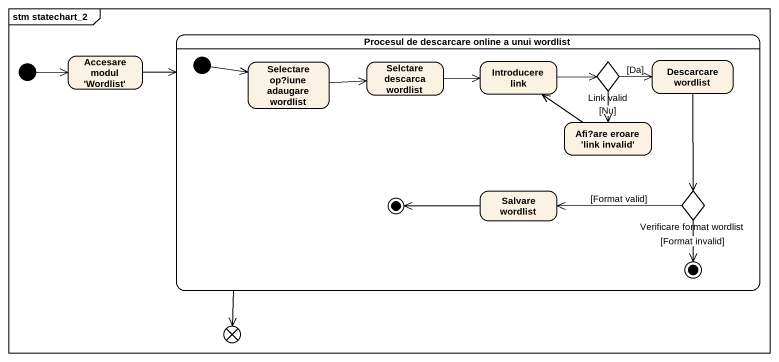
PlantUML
@startuml
mainframe stm statechart_2
hide empty description
state "Procesul de descarcare online a unui wordlist" as Procesul_de_descarcare {
  state "Selectare op?iune adaugare wordlist" as Selectare_op_iune_adaugare
  state "Selctare descarca wordlist" as Selctare_descarca_wordlist
  state "Introducere link" as Introducere_link
  state "Link valid" as Link_valid <<choice>>
  state "Descarcare wordlist" as Descarcare_wordlist
  state "Afi?are eroare 'link invalid'" as Afi_are_eroare_link_invalid
  state final1 <<end>>
  state "Salvare wordlist" as Salvare_wordlist
  state "Verificare format wordlist" as Verificare_format_wordlist <<choice>>
  state final2 <<end>>
  [*] -right-> Selectare_op_iune_adaugare
}
state "Accesare modul 'Wordlist'" as Accesare_modul_Wordlist
state exit1 <<choice>>
[*] -right-> Accesare_modul_Wordlist
Procesul_de_descarcare --> exit1
Accesare_modul_Wordlist -right-> Procesul_de_descarcare
Selectare_op_iune_adaugare -right-> Selctare_descarca_wordlist
Selctare_descarca_wordlist -right-> Introducere_link
Introducere_link -right-> Link_valid
Link_valid -right-> Descarcare_wordlist : [Da]
Link_valid --> Afi_are_eroare_link_invalid : [Nu]
Descarcare_wordlist --> Verificare_format_wordlist
Afi_are_eroare_link_invalid -up-> Introducere_link
Salvare_wordlist -left-> final1
Verificare_format_wordlist -left-> Salvare_wordlist : [Format valid]
Verificare_format_wordlist --> final2 : [Format invalid]
@enduml
